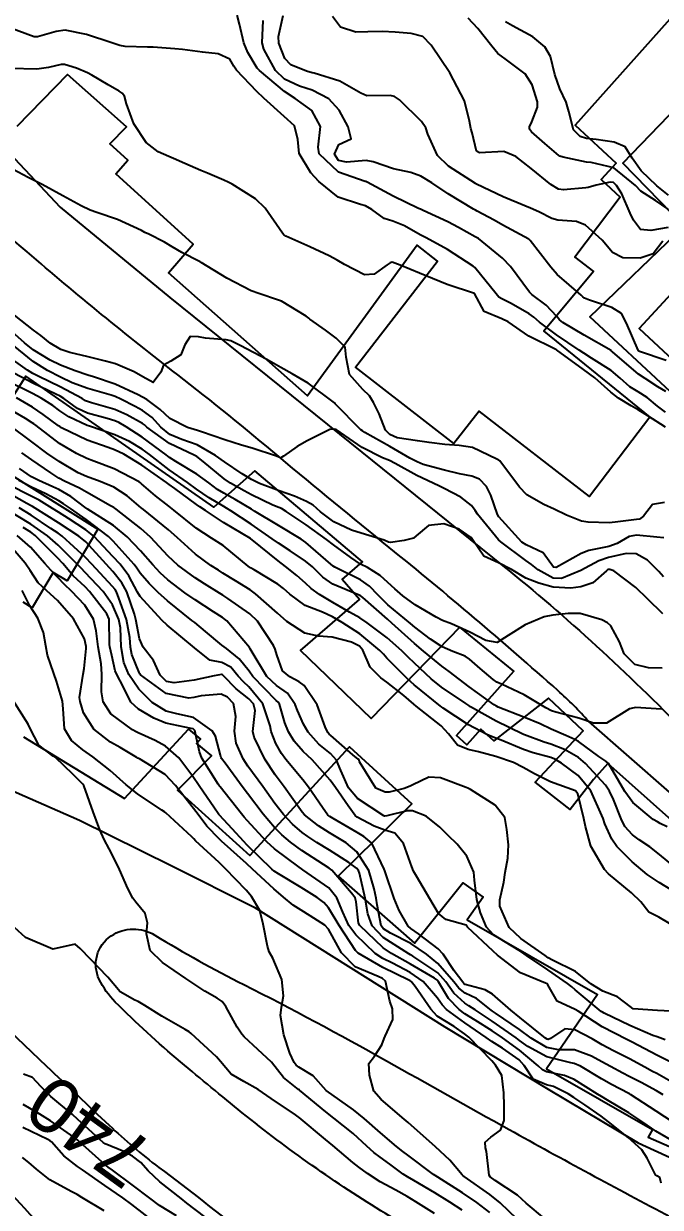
# Model space of a CAD drawing. Header units: metres. Extents: x 318500 to 325275, y 7408834 to 7428799.
# Drawn here: x 321173.1 to 321219.4, y 7409528.1 to 7409614.1 of the extents above; entities that cross this region are included whole.
import ezdxf
from ezdxf.enums import TextEntityAlignment as Align

# ---------------------------------------------------------------- set-up
doc = ezdxf.new("R2010")
doc.units = ezdxf.units.M
doc.header["$MEASUREMENT"] = 0
for name, color, linetype in [('Cotas', 45, 'Continuous'), ('Curvas de Nivel 1m', 11, 'Continuous'), ('Curvas de Nivel 5m', 15, 'Continuous'), ('Edificações', 30, 'Continuous'), ('Hidrografia', 140, 'Continuous'), ('Vias Primárias', 230, 'Continuous')]:
    doc.layers.add(name, color=color, linetype=linetype)
doc.styles.add('ARIAL', font='arial.ttf')

msp = doc.modelspace()

# ---------------------------------------------------------------- linework, layer by layer
at = {"layer": 'Curvas de Nivel 1m', "flags": 128}
for points, elevation in [([(321219.761, 7409587.373), (321219.182, 7409587.717), (321218.248, 7409588.313), (321217.775, 7409588.641), (321215.884, 7409590.264), (321215.8, 7409590.334), (321215.779, 7409590.35), (321213.816, 7409591.454), (321212.271, 7409592.393), (321212.022, 7409592.588), (321211.834, 7409592.813), (321211.07, 7409593.64), (321210.031, 7409594.427), (321209.852, 7409594.582), (321208.477, 7409596.444), (321207.889, 7409597.064), (321206.146, 7409598.476), (321205.999, 7409598.567), (321205.911, 7409598.617), (321204.704, 7409599.285), (321203.922, 7409599.697), (321202.137, 7409600.528), (321201.931, 7409600.616), (321201.79, 7409600.674), (321199.945, 7409601.56), (321198.047, 7409602.589), (321197.961, 7409602.629), (321197.913, 7409602.638), (321195.97, 7409603.3), (321194.567, 7409604.631), (321194.488, 7409605.125), (321194.675, 7409606.63), (321194.027, 7409607.779), (321192.818, 7409608.658), (321192.047, 7409609.162), (321190.229, 7409610.688), (321190.072, 7409610.866), (321189.383, 7409612.001), (321189.096, 7409612.705), (321188.769, 7409614.051), (321188.618, 7409614.713)], 766), ([(321219.544, 7409598.295), (321218.837, 7409597.364), (321217.891, 7409597.052), (321216.633, 7409597.081), (321215.897, 7409597.476), (321215.126, 7409598.358), (321213.921, 7409599.465), (321213.258, 7409599.715), (321211.924, 7409599.812), (321211.47, 7409599.951), (321210.524, 7409600.421), (321209.934, 7409600.695), (321209.511, 7409600.859), (321207.946, 7409601.519), (321205.998, 7409602.441), (321205.96, 7409602.462), (321205.927, 7409602.48), (321203.978, 7409603.732), (321203.164, 7409604.518), (321202.463, 7409606.067), (321202.311, 7409606.527), (321202.017, 7409606.986), (321200.412, 7409608.554), (321200.044, 7409608.808), (321199.735, 7409608.875), (321198.044, 7409608.839), (321197.59, 7409609.051), (321196.06, 7409609.918), (321194.217, 7409610.488), (321194.068, 7409610.526), (321193.654, 7409610.646), (321192.512, 7409611.101), (321192.079, 7409611.55), (321191.63, 7409612.675), (321191.608, 7409613.164), (321191.954, 7409614.672)], 768), ([(321219.92, 7409599.292), (321218.669, 7409599.061), (321217.918, 7409599.143), (321217.41, 7409599.813), (321217.175, 7409600.331), (321216.56, 7409601.732), (321216.181, 7409602.347), (321215.963, 7409602.546), (321215.726, 7409602.59), (321214.698, 7409602.363), (321214.128, 7409602.198), (321213.957, 7409602.172), (321212.327, 7409602.022), (321211.955, 7409602.077), (321211.41, 7409602.408), (321209.977, 7409603.574), (321208.865, 7409604.441), (321207.994, 7409604.808), (321206.219, 7409604.704), (321205.993, 7409604.828), (321205.68, 7409606.158), (321205.601, 7409606.486), (321205.496, 7409607.01), (321205.119, 7409608.494), (321204.07, 7409610.51), (321202.718, 7409612.524), (321202.099, 7409613.148), (321201.263, 7409613.383), (321200.104, 7409613.479), (321199.156, 7409613.523), (321198.104, 7409613.493), (321197.224, 7409613.478), (321196.108, 7409613.827), (321195.545, 7409614.619)], 769), ([(321219.79, 7409589.635), (321217.844, 7409590.275), (321217.8, 7409590.304), (321217.782, 7409590.32), (321217.742, 7409590.379), (321216.913, 7409592.334), (321216.532, 7409593.035), (321215.841, 7409593.485), (321214.21, 7409594.003), (321213.848, 7409594.164), (321213.738, 7409594.26), (321213.617, 7409594.374), (321211.872, 7409595.875), (321211.403, 7409596.407), (321209.909, 7409598.349), (321209.801, 7409598.431), (321207.92, 7409599.467), (321207.278, 7409599.814), (321206.043, 7409600.478), (321205.931, 7409600.541), (321205.795, 7409600.62), (321203.948, 7409601.738), (321202.765, 7409602.522), (321201.967, 7409603.009), (321201.238, 7409603.274), (321199.975, 7409603.538), (321198.498, 7409604.066), (321197.983, 7409604.154), (321196.565, 7409604.021), (321195.983, 7409604.161), (321195.693, 7409604.614), (321195.997, 7409605.302), (321196.888, 7409605.714), (321196.671, 7409606.603), (321196.028, 7409607.817), (321195.279, 7409608.621), (321194.049, 7409609.257), (321193.145, 7409609.562), (321192.061, 7409610.064), (321191.404, 7409610.677), (321190.545, 7409612.226), (321190.435, 7409612.687), (321190.491, 7409614.309)], 767), ([(321219.95, 7409601.639), (321219.113, 7409602.303), (321217.976, 7409603.403), (321217.326, 7409604.33), (321216.803, 7409605.143), (321216.001, 7409605.493), (321214.698, 7409605.669), (321214.004, 7409605.747), (321213.526, 7409605.898), (321213.05, 7409606.384), (321212.72, 7409607.699), (321212.518, 7409608.393), (321212.054, 7409609.352), (321211.684, 7409610.406), (321211.376, 7409611.703), (321210.976, 7409612.417), (321210.101, 7409613.132), (321208.614, 7409613.944), (321208.117, 7409614.225)], 771), ([(321219.727, 7409584.773), (321218.445, 7409585.603), (321217.746, 7409586.042), (321217.252, 7409586.327), (321216.31, 7409586.896), (321215.76, 7409587.331), (321214.605, 7409588.362), (321213.779, 7409588.978), (321211.815, 7409590.4), (321211.8, 7409590.411), (321211.776, 7409590.425), (321209.814, 7409591.382), (321208.295, 7409592.445), (321207.832, 7409592.647), (321206.556, 7409593.188), (321205.85, 7409594.48), (321203.86, 7409595.153), (321202.81, 7409595.576), (321201.872, 7409595.966), (321200.463, 7409596.551), (321199.883, 7409596.757), (321199.719, 7409596.726), (321199.513, 7409596.566), (321198.559, 7409595.89), (321197.869, 7409595.85), (321196.408, 7409596.605), (321195.885, 7409596.917), (321195.29, 7409597.218), (321193.899, 7409597.89), (321192.156, 7409598.666), (321192.002, 7409598.76), (321191.912, 7409598.87), (321190.638, 7409600.683), (321189.94, 7409601.363), (321188.247, 7409602.425), (321187.958, 7409602.573), (321187.638, 7409602.725), (321186.454, 7409603.232), (321185.967, 7409603.435), (321184.811, 7409603.922), (321183.975, 7409604.287), (321183.644, 7409604.442), (321182.874, 7409604.787), (321181.99, 7409605.454), (321181.101, 7409606.814), (321180.579, 7409608.275), (321180.422, 7409608.824), (321180.258, 7409609.043), (321180.044, 7409609.191), (321179.239, 7409609.648), (321178.055, 7409610.346), (321177.725, 7409610.523), (321176.939, 7409610.867), (321176.064, 7409611.128), (321175.827, 7409611.12), (321174.898, 7409610.897), (321174.059, 7409610.788), (321172.146, 7409610.843)], 764), ([(321219.655, 7409579.311), (321218.781, 7409579.175), (321218.13, 7409578.313), (321217.846, 7409578.108), (321217.636, 7409578.075), (321216.083, 7409577.894), (321215.632, 7409577.828), (321214.116, 7409577.881), (321213.634, 7409577.953), (321212.531, 7409578.387), (321211.646, 7409578.829), (321210.904, 7409579.159), (321209.662, 7409579.871), (321209.121, 7409580.435), (321207.689, 7409582.351), (321207.629, 7409582.391), (321207.485, 7409582.453), (321205.702, 7409583.301), (321204.738, 7409583.461), (321203.705, 7409583.534), (321202.563, 7409583.666), (321201.709, 7409583.781), (321200.244, 7409584.02), (321199.715, 7409584.241), (321199.378, 7409584.565), (321198.923, 7409585.758), (321198.527, 7409586.578), (321198.222, 7409587.057), (321197.754, 7409587.53), (321196.773, 7409588.6), (321196.525, 7409589.866), (321196.458, 7409590.603), (321195.81, 7409591.259), (321195.018, 7409591.822), (321193.897, 7409592.639), (321193.854, 7409592.673), (321193.821, 7409592.695), (321193.617, 7409592.849), (321191.839, 7409593.925), (321189.968, 7409594.569), (321189.849, 7409594.605), (321189.617, 7409594.693), (321187.863, 7409595.594), (321185.989, 7409596.748), (321185.925, 7409596.794), (321185.881, 7409596.815), (321184.593, 7409597.469), (321183.891, 7409597.883), (321183.329, 7409598.213), (321182.182, 7409598.796), (321181.902, 7409598.929), (321181.651, 7409599.056), (321179.916, 7409599.872), (321178.404, 7409600.364), (321177.925, 7409600.54), (321177.274, 7409600.86), (321175.941, 7409601.588), (321174.445, 7409602.41), (321173.956, 7409602.64), (321173.427, 7409602.915), (321171.968, 7409603.687)], 763), ([(321219.617, 7409576.748), (321219.113, 7409576.802), (321217.619, 7409576.929), (321217.091, 7409576.855), (321216.229, 7409576.341), (321215.608, 7409576.118), (321214.154, 7409575.815), (321213.602, 7409575.607), (321211.78, 7409574.586), (321211.592, 7409574.626), (321210.85, 7409575.659), (321209.608, 7409576.238), (321209.289, 7409576.433), (321207.637, 7409578.281), (321207.538, 7409578.452), (321207.041, 7409579.84), (321206.722, 7409580.464), (321206.212, 7409581.016), (321205.671, 7409581.226), (321204.777, 7409581.39), (321203.677, 7409581.652), (321202.138, 7409582.07), (321201.686, 7409582.257), (321201.17, 7409582.538), (321199.702, 7409583.379), (321197.899, 7409584.405), (321197.719, 7409584.508), (321197.608, 7409584.591), (321195.739, 7409586.489), (321195.676, 7409586.547), (321195.592, 7409586.612), (321193.76, 7409587.977), (321192.616, 7409588.657), (321191.777, 7409589.126), (321190.765, 7409589.701), (321189.793, 7409590.206), (321188.84, 7409590.704), (321188.145, 7409591.057), (321187.804, 7409591.134), (321186.316, 7409591.254), (321185.806, 7409591.355), (321185.196, 7409591.366), (321184.815, 7409590.76), (321184.514, 7409590.038), (321183.782, 7409589.579), (321183.258, 7409589.297), (321183.071, 7409588.78), (321182.519, 7409588.028), (321181.765, 7409588.435), (321181.133, 7409588.81), (321179.778, 7409589.394), (321179.04, 7409589.578), (321177.786, 7409589.884), (321176.45, 7409590.21), (321175.793, 7409590.434), (321175.011, 7409590.892), (321174.354, 7409591.45), (321173.809, 7409591.817), (321172.421, 7409592.924)], 762), ([(321219.585, 7409573.924), (321219.248, 7409574.295), (321218.42, 7409575.13), (321217.603, 7409575.574), (321216.876, 7409575.604), (321215.6, 7409575.31), (321214.888, 7409575.066), (321213.59, 7409574.37), (321212.182, 7409573.79), (321211.581, 7409573.826), (321210.472, 7409574.417), (321209.99, 7409574.82), (321209.597, 7409575.104), (321207.77, 7409576.448), (321207.612, 7409576.6), (321206.072, 7409578.474), (321205.9, 7409578.732), (321205.646, 7409579.084), (321204.862, 7409579.701), (321203.658, 7409580.34), (321203.277, 7409580.514), (321201.671, 7409581.282), (321200.096, 7409582.141), (321199.687, 7409582.359), (321199.176, 7409582.568), (321197.701, 7409583.308), (321195.801, 7409584.609), (321195.72, 7409584.648), (321195.335, 7409584.616), (321194.267, 7409584.076), (321193.707, 7409583.784), (321192.972, 7409583.38), (321191.981, 7409582.666), (321191.789, 7409582.568), (321191.689, 7409582.585), (321191.472, 7409582.672), (321189.698, 7409583.255), (321188.935, 7409583.468), (321187.707, 7409583.856), (321186.019, 7409584.442), (321185.717, 7409584.539), (321185.006, 7409584.757), (321183.726, 7409585.418), (321183.018, 7409586.065), (321182.044, 7409586.795), (321181.743, 7409586.968), (321181.406, 7409587.144), (321179.756, 7409587.908), (321178.178, 7409588.432), (321177.765, 7409588.55), (321176.845, 7409588.864), (321175.776, 7409589.281), (321175.019, 7409589.654), (321173.792, 7409590.409), (321173.156, 7409590.916), (321171.812, 7409592.122)], 761), ([(321219.495, 7409567.291), (321218.492, 7409567.308), (321217.498, 7409567.542), (321216.726, 7409568.332), (321216.387, 7409569.205), (321215.759, 7409570.347), (321215.533, 7409570.564), (321215.112, 7409570.779), (321213.543, 7409571.241), (321212.667, 7409571.259), (321211.541, 7409571.124), (321210.928, 7409571.02), (321209.53, 7409570.43), (321208.302, 7409569.659), (321207.51, 7409569.147), (321206.685, 7409569.29), (321205.521, 7409569.888), (321204.196, 7409570.5), (321203.534, 7409570.751), (321203.071, 7409570.98), (321201.55, 7409571.876), (321200.644, 7409572.544), (321200.066, 7409573.053), (321199.569, 7409573.507), (321199.006, 7409574.001), (321198.081, 7409574.582), (321197.584, 7409574.845), (321196.873, 7409575.315), (321195.604, 7409576.231), (321195.093, 7409576.618), (321193.626, 7409577.681), (321192.179, 7409578.662), (321191.844, 7409578.869), (321191.643, 7409578.95), (321191.198, 7409579.121), (321189.652, 7409579.859), (321189.109, 7409580.153), (321188.125, 7409580.713), (321187.665, 7409581.028), (321186.139, 7409582.288), (321185.688, 7409582.648), (321185.496, 7409582.752), (321183.702, 7409583.594), (321182.036, 7409584.795), (321181.87, 7409584.946), (321181.723, 7409585.06), (321180.601, 7409585.69), (321179.732, 7409586.07), (321178.024, 7409586.561), (321177.738, 7409586.641), (321177.594, 7409586.708), (321177.354, 7409586.856), (321175.752, 7409587.712), (321174.191, 7409588.476), (321173.767, 7409588.677), (321173.377, 7409588.914), (321171.787, 7409590.061)], 759), ([(321219.45, 7409564.31), (321217.546, 7409564.413), (321217.451, 7409564.407), (321217.132, 7409564.325), (321215.439, 7409563.298), (321214.512, 7409563.286), (321213.439, 7409563.641), (321211.764, 7409564.076), (321211.447, 7409564.184), (321211.036, 7409564.406), (321209.464, 7409565.337), (321207.813, 7409566.109), (321207.477, 7409566.27), (321207.213, 7409566.454), (321206.271, 7409567.252), (321205.495, 7409567.946), (321205.168, 7409568.156), (321204.29, 7409568.498), (321203.505, 7409568.826), (321202.653, 7409569.378), (321201.526, 7409570.266), (321201.197, 7409570.535), (321199.55, 7409571.87), (321198.851, 7409572.571), (321198.235, 7409573.248), (321197.571, 7409573.688), (321195.712, 7409574.609), (321195.581, 7409574.694), (321195.052, 7409575.154), (321193.606, 7409576.404), (321193.269, 7409576.645), (321191.625, 7409577.643), (321189.861, 7409578.688), (321189.641, 7409578.821), (321188.464, 7409579.523), (321187.653, 7409579.981), (321187.188, 7409580.26), (321186.544, 7409580.737), (321185.669, 7409581.38), (321184.146, 7409582.302), (321183.687, 7409582.593), (321183.448, 7409582.774), (321181.709, 7409584.066), (321180.537, 7409584.818), (321180.014, 7409585.116), (321179.724, 7409585.243), (321179.153, 7409585.409), (321177.73, 7409585.803), (321177.012, 7409586.14), (321176.009, 7409586.876), (321175.742, 7409587.042), (321175.443, 7409587.186), (321173.756, 7409587.983), (321171.97, 7409588.928)], 758), ([(321219.855, 7409555.765), (321219.337, 7409556.005), (321219.161, 7409556.115), (321218.843, 7409556.297), (321217.358, 7409557.514), (321216.783, 7409558.329), (321215.911, 7409559.824), (321215.592, 7409560.347), (321215.403, 7409560.523), (321214.886, 7409560.875), (321213.416, 7409561.961), (321213.151, 7409562.108), (321212.501, 7409562.384), (321211.427, 7409562.857), (321210.617, 7409563.227), (321209.44, 7409563.732), (321207.575, 7409564.449), (321207.451, 7409564.509), (321207.294, 7409564.611), (321205.472, 7409565.929), (321204.741, 7409566.491), (321204.021, 7409567.038), (321203.489, 7409567.417), (321202.142, 7409568.524), (321201.508, 7409569.083), (321199.848, 7409570.555), (321199.534, 7409570.83), (321197.735, 7409572.41), (321197.559, 7409572.548), (321197.48, 7409572.591), (321195.568, 7409573.389), (321194.838, 7409573.887), (321194.08, 7409574.633), (321193.586, 7409575.056), (321192.46, 7409575.794), (321191.605, 7409576.349), (321191.144, 7409576.675), (321189.626, 7409577.732), (321188.149, 7409578.712), (321187.835, 7409578.91), (321187.643, 7409579.017), (321186.565, 7409579.652), (321185.655, 7409580.292), (321185.003, 7409580.757), (321183.674, 7409581.695), (321182.251, 7409582.792), (321181.696, 7409583.197), (321180.779, 7409583.739), (321179.711, 7409584.223), (321177.877, 7409584.848), (321177.721, 7409584.906), (321176.385, 7409585.528), (321175.731, 7409585.969), (321175.212, 7409586.365), (321174.362, 7409586.901), (321173.745, 7409587.224), (321173.147, 7409587.518), (321171.759, 7409588.207)], 757), ([(321221.081, 7409552.272), (321219.312, 7409553.745), (321218.599, 7409554.301), (321217.834, 7409554.821), (321217.329, 7409555.179), (321216.785, 7409555.779), (321216.503, 7409556.333), (321215.96, 7409557.742), (321215.673, 7409558.345), (321215.376, 7409558.783), (321213.917, 7409560.365), (321213.404, 7409560.784), (321212.389, 7409561.365), (321211.413, 7409561.749), (321210.918, 7409561.91), (321209.49, 7409562.429), (321209.42, 7409562.455), (321209.374, 7409562.477), (321207.435, 7409563.428), (321205.576, 7409564.478), (321205.451, 7409564.561), (321205.228, 7409564.709), (321203.471, 7409565.909), (321202.702, 7409566.518), (321201.491, 7409567.634), (321201.043, 7409568.084), (321200.584, 7409568.544), (321199.514, 7409569.472), (321198.056, 7409570.582), (321197.535, 7409570.927), (321196.783, 7409571.356), (321195.552, 7409572.061), (321194.603, 7409572.624), (321193.996, 7409573.065), (321193.568, 7409573.463), (321192.946, 7409574.022), (321192.122, 7409574.662), (321191.586, 7409575.07), (321189.697, 7409576.601), (321189.61, 7409576.672), (321189.58, 7409576.69), (321187.627, 7409577.871), (321186.31, 7409578.74), (321185.9, 7409579.004), (321185.644, 7409579.179), (321184.089, 7409580.333), (321183.659, 7409580.632), (321183.578, 7409580.69), (321183.475, 7409580.773), (321181.678, 7409582.03), (321180.372, 7409582.82), (321179.695, 7409583.14), (321179.232, 7409583.3), (321177.705, 7409583.834), (321175.858, 7409584.738), (321175.719, 7409584.822), (321175.632, 7409584.881), (321174.522, 7409585.692), (321173.733, 7409586.229), (321172.569, 7409586.922)], 756), ([(321220.81, 7409548.274), (321219.249, 7409549.192), (321218.522, 7409549.57), (321217.942, 7409550.31), (321217.27, 7409550.958), (321215.585, 7409552.346), (321215.295, 7409552.663), (321214.304, 7409554.36), (321213.925, 7409555.773), (321213.801, 7409556.365), (321213.367, 7409558.152), (321213.208, 7409558.372), (321211.379, 7409559.032), (321210.206, 7409559.599), (321209.395, 7409560.078), (321208.686, 7409560.437), (321207.404, 7409560.87), (321206.139, 7409561.201), (321205.409, 7409561.369), (321204.612, 7409561.692), (321203.978, 7409562.502), (321203.429, 7409563.085), (321201.612, 7409564.528), (321201.452, 7409564.662), (321200.716, 7409565.287), (321199.476, 7409566.268), (321199.043, 7409566.567), (321198.273, 7409567.364), (321197.747, 7409568.586), (321197.504, 7409568.869), (321196.931, 7409569.174), (321195.514, 7409569.533), (321194.532, 7409569.607), (321193.518, 7409569.823), (321192.219, 7409570.66), (321191.539, 7409571.273), (321189.953, 7409572.686), (321189.563, 7409572.968), (321188.487, 7409573.624), (321187.575, 7409574.189), (321187.245, 7409574.394), (321186.709, 7409574.733), (321185.592, 7409575.551), (321184.25, 7409576.764), (321183.618, 7409577.331), (321181.793, 7409578.798), (321181.708, 7409578.866), (321181.641, 7409578.923), (321180.627, 7409579.792), (321179.656, 7409580.426), (321178.667, 7409580.84), (321177.665, 7409581.195), (321177.05, 7409581.479), (321175.681, 7409582.28), (321174.79, 7409582.894), (321173.702, 7409583.724), (321172.067, 7409584.927)], 754), ([(321221.114, 7409542.317), (321219.161, 7409542.42), (321217.389, 7409542.543), (321217.164, 7409542.702), (321216.259, 7409543.422), (321215.175, 7409543.825), (321214.312, 7409544.359), (321213.193, 7409545.244), (321211.515, 7409546.085), (321211.208, 7409546.25), (321210.985, 7409546.403), (321209.228, 7409547.658), (321208.373, 7409548.439), (321207.7, 7409550.001), (321207.707, 7409550.446), (321207.982, 7409551.741), (321208.094, 7409552.442), (321208.274, 7409553.472), (321208.324, 7409554.44), (321208.218, 7409555.554), (321208.068, 7409556.443), (321207.353, 7409557.342), (321205.556, 7409558.477), (321205.371, 7409558.555), (321205.245, 7409558.609), (321203.382, 7409559.322), (321202.542, 7409559.359), (321201.374, 7409558.816), (321201.194, 7409558.711), (321200.739, 7409558.539), (321199.653, 7409558.268), (321199.366, 7409558.272), (321198.678, 7409558.57), (321197.505, 7409560.482), (321197.466, 7409560.589), (321197.447, 7409560.636), (321197.401, 7409560.673), (321197.022, 7409560.975), (321195.418, 7409562.386), (321195.299, 7409562.492), (321195.2, 7409562.613), (321195.015, 7409563.028), (321194.417, 7409564.625), (321193.471, 7409566.023), (321193.123, 7409566.293), (321192.446, 7409566.656), (321191.909, 7409567.089), (321191.496, 7409568.251), (321191.369, 7409568.671), (321191.259, 7409568.917), (321190.084, 7409570.684), (321189.538, 7409571.223), (321187.939, 7409572.329), (321187.558, 7409572.571), (321187.328, 7409572.723), (321186.234, 7409573.407), (321185.571, 7409573.841), (321184.303, 7409574.763), (321183.59, 7409575.426), (321182.324, 7409576.789), (321181.619, 7409577.423), (321179.821, 7409578.827), (321179.722, 7409578.91), (321179.641, 7409578.957), (321179.397, 7409579.078), (321177.652, 7409580.062), (321177.148, 7409580.351), (321176.075, 7409580.874), (321175.663, 7409581.091), (321175.083, 7409581.474), (321173.683, 7409582.421), (321172.968, 7409582.917)], 753), ([(321219.703, 7409540.284), (321219.133, 7409540.493), (321218.822, 7409540.607), (321217.145, 7409541.336), (321215.284, 7409542.222), (321215.159, 7409542.288), (321215.069, 7409542.351), (321213.175, 7409543.916), (321212.929, 7409544.126), (321212.612, 7409544.379), (321211.194, 7409545.362), (321209.629, 7409546.424), (321209.214, 7409546.705), (321208.554, 7409547.103), (321207.232, 7409547.903), (321206.735, 7409548.458), (321206.303, 7409549.517), (321206.028, 7409550.468), (321205.861, 7409551.892), (321205.803, 7409552.472), (321205.307, 7409553.625), (321204.6, 7409554.491), (321203.943, 7409555.117), (321203.332, 7409555.732), (321202.352, 7409556.52), (321201.346, 7409556.92), (321200.957, 7409556.924), (321199.488, 7409556.558), (321199.34, 7409556.534), (321199.318, 7409556.539), (321199.279, 7409556.561), (321197.359, 7409557.825), (321196.709, 7409558.597), (321196.146, 7409559.845), (321195.833, 7409560.606), (321195.405, 7409561.074), (321194.554, 7409561.766), (321193.772, 7409562.635), (321193.429, 7409563.209), (321192.995, 7409564.199), (321192.824, 7409564.649), (321192.269, 7409565.465), (321191.47, 7409566.017), (321190.774, 7409566.677), (321189.621, 7409568.567), (321189.563, 7409568.689), (321189.502, 7409568.791), (321187.85, 7409570.715), (321187.534, 7409570.971), (321186.887, 7409571.383), (321185.552, 7409572.245), (321184.812, 7409572.757), (321183.569, 7409573.703), (321183.01, 7409574.214), (321182.474, 7409574.787), (321181.595, 7409575.793), (321180.628, 7409576.815), (321179.622, 7409577.632), (321177.716, 7409578.849), (321177.641, 7409578.907), (321176.532, 7409579.75), (321175.654, 7409580.245), (321175.215, 7409580.446), (321174.187, 7409580.902), (321173.664, 7409581.182), (321172.8, 7409581.792)], 752), ([(321220.897, 7409538.272), (321219.113, 7409539.165), (321217.321, 7409540.123), (321217.129, 7409540.224), (321216.93, 7409540.323), (321215.143, 7409541.233), (321213.388, 7409542.368), (321213.161, 7409542.48), (321211.871, 7409543.094), (321211.179, 7409544.271), (321211.136, 7409544.357), (321211.005, 7409544.403), (321209.191, 7409545.156), (321207.528, 7409546.447), (321207.214, 7409546.731), (321205.338, 7409548.479), (321205.298, 7409548.536), (321205.241, 7409548.605), (321203.771, 7409549.028), (321203.25, 7409549.467), (321202.618, 7409550.516), (321201.632, 7409552.179), (321201.43, 7409552.529), (321201.295, 7409552.855), (321200.703, 7409554.539), (321200.08, 7409555.301), (321199.33, 7409555.524), (321198.559, 7409555.798), (321197.339, 7409556.467), (321197.185, 7409556.592), (321196.671, 7409557.276), (321195.758, 7409558.606), (321195.378, 7409559.153), (321194.072, 7409560.63), (321193.716, 7409560.949), (321193.406, 7409561.235), (321192.753, 7409561.989), (321192.345, 7409562.656), (321192.084, 7409563.314), (321191.69, 7409564.666), (321191.597, 7409564.813), (321191.454, 7409564.944), (321189.754, 7409566.687), (321189.484, 7409567.051), (321188.759, 7409567.967), (321187.827, 7409568.715), (321187.504, 7409568.956), (321186.314, 7409569.943), (321185.528, 7409570.593), (321185.327, 7409570.752), (321183.551, 7409572.162), (321182.863, 7409572.78), (321182.211, 7409573.435), (321181.574, 7409574.184), (321181.325, 7409574.551), (321181.133, 7409574.807), (321179.605, 7409576.505), (321179.262, 7409576.833), (321177.628, 7409578.069), (321176.496, 7409578.867), (321175.984, 7409579.216), (321175.645, 7409579.428), (321174.698, 7409579.942), (321173.655, 7409580.433), (321172.743, 7409580.919)], 751), ([(321219.566, 7409536.285), (321219.083, 7409536.577), (321217.959, 7409537.177), (321217.093, 7409537.633), (321216.638, 7409537.869), (321215.744, 7409538.34), (321215.105, 7409538.684), (321214.359, 7409539.11), (321213.118, 7409539.564), (321211.953, 7409539.552), (321211.12, 7409539.72), (321209.97, 7409540.417), (321209.139, 7409541.029), (321207.372, 7409542.232), (321207.159, 7409542.374), (321207.063, 7409542.451), (321205.992, 7409543.291), (321205.172, 7409543.681), (321204.718, 7409544.029), (321204.366, 7409544.492), (321203.2, 7409545.826), (321202.379, 7409546.518), (321201.221, 7409547.283), (321199.746, 7409548.039), (321199.237, 7409548.34), (321199.07, 7409548.563), (321198.79, 7409550.102), (321198.715, 7409550.568), (321198.576, 7409551.264), (321198.18, 7409552.577), (321197.31, 7409553.951), (321196.543, 7409554.598), (321195.327, 7409555.31), (321194.531, 7409555.821), (321193.511, 7409556.637), (321193.343, 7409556.829), (321192.026, 7409558.66), (321191.383, 7409559.524), (321190.622, 7409560.678), (321189.836, 7409562.266), (321189.759, 7409562.687), (321189.916, 7409564.213), (321189.793, 7409564.687), (321189.456, 7409565.059), (321188.532, 7409565.77), (321187.621, 7409566.718), (321187.557, 7409566.795), (321187.481, 7409566.821), (321186.928, 7409566.728), (321185.475, 7409566.418), (321184.028, 7409566.208), (321183.473, 7409566.315), (321183.021, 7409566.777), (321182.532, 7409567.826), (321181.775, 7409568.796), (321181.509, 7409569.423), (321181.247, 7409570.804), (321181.15, 7409571.191), (321180.584, 7409572.815), (321180.233, 7409573.486), (321179.575, 7409574.302), (321179.081, 7409574.835), (321177.604, 7409576.445), (321177.112, 7409576.857), (321175.624, 7409577.841), (321173.929, 7409578.906), (321173.747, 7409579.015), (321173.642, 7409579.069), (321173.322, 7409579.235), (321171.653, 7409580.192)], 749), ([(321220.526, 7409532.776), (321219.041, 7409533.665), (321218.086, 7409534.304), (321217.06, 7409534.98), (321215.515, 7409535.901), (321215.077, 7409536.165), (321214.787, 7409536.353), (321213.09, 7409537.411), (321212.408, 7409537.696), (321211.096, 7409537.973), (321210.8, 7409538.107), (321210.484, 7409538.409), (321209.117, 7409539.537), (321207.881, 7409540.442), (321207.137, 7409540.949), (321205.907, 7409541.71), (321205.155, 7409542.179), (321204.739, 7409542.486), (321203.966, 7409543.296), (321203.248, 7409544.509), (321203.181, 7409544.595), (321202.941, 7409544.756), (321201.199, 7409545.793), (321199.822, 7409546.551), (321199.216, 7409546.97), (321197.513, 7409548.586), (321197.42, 7409548.766), (321197.257, 7409550.319), (321197.174, 7409550.591), (321196.927, 7409550.931), (321195.488, 7409552.608), (321195.292, 7409552.767), (321194.895, 7409553.017), (321193.311, 7409554.047), (321192.48, 7409554.653), (321191.848, 7409555.185), (321191.33, 7409555.701), (321190.491, 7409556.678), (321189.362, 7409558.179), (321188.982, 7409558.696), (321187.737, 7409560.373), (321187.481, 7409560.719), (321187.457, 7409560.776), (321187.402, 7409560.954), (321187.03, 7409562.339), (321186.788, 7409562.729), (321185.434, 7409563.707), (321184.229, 7409563.972), (321183.441, 7409564.159), (321182.428, 7409564.785), (321181.464, 7409565.749), (321180.748, 7409566.811), (321180.374, 7409567.702), (321180.179, 7409568.82), (321180.129, 7409570.212), (321180.02, 7409570.823), (321179.546, 7409571.886), (321178.873, 7409572.837), (321177.574, 7409574.237), (321177.271, 7409574.549), (321176.97, 7409574.859), (321175.6, 7409576.214), (321174.83, 7409576.892), (321173.623, 7409577.75), (321171.654, 7409578.93)], 747), ([(321220.313, 7409534.277), (321219.062, 7409535.113), (321217.195, 7409536.318), (321217.121, 7409536.36), (321217.081, 7409536.382), (321215.801, 7409537.054), (321215.091, 7409537.447), (321213.569, 7409538.365), (321213.103, 7409538.579), (321212.855, 7409538.622), (321211.11, 7409539.042), (321209.734, 7409539.807), (321209.127, 7409540.244), (321208.875, 7409540.433), (321207.148, 7409541.632), (321205.909, 7409542.469), (321205.45, 7409542.763), (321205.165, 7409542.941), (321204.351, 7409543.672), (321203.769, 7409544.501), (321203.19, 7409545.148), (321201.376, 7409546.36), (321201.209, 7409546.455), (321201.078, 7409546.532), (321199.227, 7409547.72), (321198.417, 7409548.572), (321198.106, 7409549.435), (321197.923, 7409550.58), (321197.491, 7409552.383), (321197.418, 7409552.588), (321197.293, 7409552.765), (321196.727, 7409553.167), (321195.312, 7409554.063), (321194.406, 7409554.624), (321193.742, 7409555.051), (321193.327, 7409555.357), (321192.639, 7409555.956), (321191.967, 7409556.661), (321191.352, 7409557.461), (321190.477, 7409558.679), (321189.392, 7409560.152), (321189.042, 7409560.695), (321188.55, 7409561.842), (321188.417, 7409562.705), (321188.513, 7409563.781), (321188.354, 7409564.706), (321187.914, 7409565.17), (321187.46, 7409565.387), (321185.988, 7409565.272), (321185.456, 7409565.156), (321185.102, 7409565.107), (321183.46, 7409565.44), (321181.589, 7409566.798), (321181.539, 7409566.858), (321181.482, 7409566.972), (321180.967, 7409568.28), (321180.863, 7409568.81), (321180.816, 7409569.504), (321180.574, 7409570.814), (321180.014, 7409572.362), (321179.831, 7409572.826), (321179.738, 7409573.004), (321179.564, 7409573.22), (321178.058, 7409574.845), (321177.587, 7409575.328), (321175.89, 7409576.876), (321175.613, 7409577.079), (321175.075, 7409577.432), (321173.632, 7409578.392), (321172.77, 7409578.919)], 748), ([(321208.952, 7409527.26), (321207.717, 7409528.443), (321206.979, 7409529.046), (321205.114, 7409530.363), (321204.999, 7409530.442), (321204.954, 7409530.481), (321204.056, 7409531.54), (321203.02, 7409532.51), (321201.046, 7409534.275), (321200.748, 7409534.535), (321199.071, 7409535.942), (321198.554, 7409536.568), (321198.231, 7409537.712), (321198.182, 7409538.574), (321198.587, 7409539.089), (321199.12, 7409539.917), (321199.298, 7409540.387), (321199.372, 7409540.556), (321199.923, 7409541.774), (321199.903, 7409542.549), (321199.706, 7409543.092), (321199.392, 7409544.557), (321199.183, 7409544.745), (321198.859, 7409544.891), (321197.195, 7409545.597), (321196.201, 7409546.6), (321195.236, 7409548.335), (321194.992, 7409548.614), (321193.905, 7409549.288), (321193.251, 7409549.699), (321192.684, 7409550.078), (321191.978, 7409550.659), (321191.269, 7409551.264), (321189.735, 7409552.686), (321189.296, 7409553.103), (321187.461, 7409554.718), (321187.389, 7409554.787), (321187.321, 7409554.857), (321186.409, 7409555.812), (321185.694, 7409556.745), (321185.347, 7409557.205), (321184.122, 7409558.762), (321183.382, 7409559.548), (321181.506, 7409560.691), (321181.399, 7409560.753), (321181.319, 7409560.801), (321180.102, 7409561.514), (321179.411, 7409561.916), (321178.207, 7409562.842), (321177.438, 7409564.036), (321177.192, 7409564.854), (321177.159, 7409565.149), (321177.417, 7409566.851), (321177.484, 7409567.252), (321177.645, 7409568.702), (321177.635, 7409568.849), (321177.508, 7409569.417), (321176.729, 7409570.862), (321175.55, 7409572.186), (321174.772, 7409572.892), (321174.151, 7409573.487), (321173.575, 7409574.369), (321173.218, 7409574.914), (321171.608, 7409576.769)], 744), ([(321219.411, 7409529.867), (321219.327, 7409530.287), (321219.111, 7409530.398), (321219.002, 7409530.479), (321218.408, 7409531.693), (321218.01, 7409532.305), (321217.033, 7409533.191), (321215.606, 7409534.342), (321215.056, 7409534.754), (321213.873, 7409535.556), (321213.076, 7409536.092), (321212.655, 7409536.376), (321211.596, 7409536.903), (321211.086, 7409537.03), (321210.117, 7409537.442), (321209.474, 7409538.424), (321209.106, 7409538.826), (321207.886, 7409539.675), (321207.126, 7409540.17), (321206.704, 7409540.456), (321205.145, 7409541.51), (321203.815, 7409542.5), (321203.5, 7409542.841), (321203.168, 7409543.321), (321202.127, 7409544.521), (321201.19, 7409545.174), (321199.899, 7409545.85), (321199.205, 7409546.202), (321198.643, 7409546.568), (321197.23, 7409547.909), (321196.736, 7409548.595), (321196.297, 7409549.552), (321195.864, 7409550.604), (321195.271, 7409551.319), (321193.374, 7409552.639), (321193.291, 7409552.699), (321193.109, 7409552.826), (321191.312, 7409554.167), (321190.757, 7409554.676), (321189.335, 7409556.224), (321189.114, 7409556.47), (321188.921, 7409556.696), (321187.369, 7409558.664), (321187.327, 7409558.721), (321187.235, 7409558.859), (321186.05, 7409560.74), (321185.871, 7409561.21), (321185.533, 7409562.748), (321185.422, 7409562.87), (321185.269, 7409562.905), (321183.428, 7409563.284), (321182.56, 7409563.656), (321181.443, 7409564.307), (321180.886, 7409564.808), (321180.339, 7409565.945), (321179.861, 7409566.824), (321179.751, 7409567.094), (321179.494, 7409568.2), (321179.353, 7409568.831), (321179.337, 7409568.997), (321179.316, 7409570.832), (321179.145, 7409571.224), (321177.884, 7409572.847), (321177.563, 7409573.18), (321176.697, 7409573.989), (321175.945, 7409574.875), (321175.586, 7409575.276), (321173.941, 7409576.905), (321173.614, 7409577.157), (321173.049, 7409577.486)], 746), ([(321206.96, 7409527.758), (321206.036, 7409528.464), (321204.98, 7409529.164), (321203.184, 7409530.32), (321202.999, 7409530.432), (321202.886, 7409530.511), (321201.014, 7409531.9), (321200.653, 7409532.172), (321200.191, 7409532.542), (321199.034, 7409533.525), (321197.835, 7409534.578), (321197.059, 7409535.206), (321195.08, 7409536.61), (321194.135, 7409537.669), (321193.097, 7409538.307), (321192.9, 7409538.445), (321192.749, 7409538.645), (321192.442, 7409539.318), (321192.008, 7409540.657), (321191.765, 7409542.046), (321191.823, 7409542.66), (321191.987, 7409543.477), (321191.864, 7409544.66), (321191.203, 7409546.22), (321190.942, 7409546.673), (321190.804, 7409547.086), (321190.504, 7409548.677), (321190.258, 7409549.672), (321189.663, 7409550.686), (321189.267, 7409551.161), (321187.762, 7409552.713), (321187.297, 7409553.157), (321185.583, 7409554.746), (321185.455, 7409554.882), (321185.323, 7409555.024), (321183.428, 7409556.769), (321183.341, 7409556.843), (321183.142, 7409556.974), (321181.36, 7409558.16), (321180.554, 7409558.812), (321179.385, 7409559.844), (321178.119, 7409560.843), (321177.405, 7409561.342), (321176.574, 7409562.025), (321176.076, 7409562.87), (321175.977, 7409564.337), (321175.91, 7409564.873), (321175.472, 7409566.346), (321175.277, 7409566.883), (321174.832, 7409568.228), (321174.715, 7409568.892), (321174.542, 7409569.867), (321174.121, 7409570.901), (321173.543, 7409571.802), (321172.992, 7409572.916)], 743), ([(321204.962, 7409527.92), (321204.065, 7409528.494), (321202.98, 7409529.168), (321201.445, 7409530.074), (321200.997, 7409530.331), (321200.685, 7409530.535), (321199.714, 7409531.256), (321199.012, 7409531.761), (321198.551, 7409532.102), (321198.028, 7409532.575), (321197.033, 7409533.475), (321195.628, 7409534.604), (321195.057, 7409535.052), (321193.142, 7409536.639), (321193.111, 7409536.67), (321193.08, 7409536.688), (321191.985, 7409537.553), (321191.1, 7409538.67), (321189.127, 7409540.498), (321188.959, 7409540.693), (321188.623, 7409541.212), (321187.785, 7409542.711), (321187.52, 7409543.071), (321187.166, 7409543.312), (321186.252, 7409543.815), (321185.178, 7409544.541), (321184.888, 7409544.753), (321183.197, 7409545.906), (321182.285, 7409546.784), (321182.025, 7409547.991), (321182.094, 7409548.787), (321181.93, 7409549.473), (321181.255, 7409550.289), (321181.034, 7409550.579), (321180.909, 7409550.805), (321180.573, 7409551.508), (321179.98, 7409552.82), (321179.31, 7409554.171), (321178.954, 7409554.834), (321178.636, 7409555.527), (321178.141, 7409556.842), (321177.464, 7409558.754), (321177.4, 7409558.85), (321177.37, 7409558.878), (321176.666, 7409559.575), (321175.399, 7409560.796), (321175.245, 7409560.882), (321174.194, 7409561.685), (321173.567, 7409562.908), (321173.425, 7409563.211), (321172.339, 7409564.921)], 742), ([(321202.957, 7409527.673), (321201.599, 7409528.524), (321200.976, 7409528.916), (321200.145, 7409529.38), (321198.991, 7409529.979), (321198.075, 7409530.574), (321197.449, 7409531.028), (321197.008, 7409531.383), (321195.565, 7409532.605), (321195.026, 7409533.04), (321193.125, 7409534.639), (321193.051, 7409534.7), (321192.853, 7409534.843), (321191.07, 7409536.036), (321190.144, 7409536.679), (321189.086, 7409537.262), (321188.175, 7409537.788), (321187.394, 7409538.716), (321187.105, 7409539.057), (321185.268, 7409540.748), (321185.132, 7409540.86), (321184.838, 7409541.049), (321183.148, 7409541.997), (321181.897, 7409542.789), (321181.426, 7409543.06), (321181.164, 7409543.169), (321180.121, 7409543.767), (321179.213, 7409544.83), (321179.181, 7409544.87), (321177.283, 7409546.849), (321177.211, 7409546.924), (321176.835, 7409547.237), (321175.21, 7409546.88), (321173.222, 7409547.708), (321171.907, 7409548.923)], 741), ([(321184.198, 7409527.511), (321182.962, 7409528.267), (321182.261, 7409528.781), (321180.985, 7409529.767), (321179.549, 7409530.822), (321179.226, 7409531.051), (321179.004, 7409531.23), (321177.185, 7409532.848), (321177.022, 7409532.992), (321176.493, 7409533.393), (321175.043, 7409534.406), (321174.266, 7409534.892), (321173.06, 7409535.6)], 739), ([(321182.886, 7409526.826), (321180.963, 7409528.335), (321180.311, 7409528.81), (321178.983, 7409529.716), (321177.363, 7409530.846), (321177.002, 7409531.095), (321176.011, 7409531.866), (321175.116, 7409532.879), (321175.021, 7409532.962), (321174.86, 7409533.045), (321173.035, 7409533.914)], 738), ([(321178.956, 7409527.875), (321177.318, 7409528.847), (321176.973, 7409529.056), (321176.556, 7409529.277), (321174.989, 7409530.131), (321174.031, 7409530.895), (321173.472, 7409531.37), (321173.008, 7409531.73)], 737)]:
    msp.add_lwpolyline(points, dxfattribs=dict(at, elevation=elevation))
at = {"layer": 'Curvas de Nivel 5m', "flags": 128}
for points, elevation in [([(321219.744, 7409585.869), (321219.161, 7409586.299), (321218.395, 7409586.949), (321217.76, 7409587.339), (321217.146, 7409587.711), (321216.437, 7409588.34), (321215.778, 7409588.893), (321214.357, 7409589.799), (321213.797, 7409590.151), (321213.467, 7409590.375), (321211.816, 7409591.487), (321210.575, 7409592.419), (321210.179, 7409592.77), (321209.836, 7409593.021), (321208.515, 7409593.772), (321207.847, 7409594.101), (321207.627, 7409594.232), (321207.423, 7409594.456), (321205.878, 7409596.373), (321205.763, 7409596.482), (321203.898, 7409597.688), (321202.354, 7409598.526), (321201.912, 7409598.76), (321200.778, 7409599.406), (321199.922, 7409599.739), (321199.291, 7409599.937), (321198.398, 7409600.583), (321197.934, 7409600.856), (321197.581, 7409600.948), (321195.943, 7409601.488), (321194.546, 7409602.631), (321193.969, 7409603.247), (321193.122, 7409604.653), (321193.024, 7409605.679), (321192.769, 7409606.659), (321192.02, 7409607.343), (321190.549, 7409608.685), (321190.047, 7409609.171), (321188.557, 7409610.713), (321188.368, 7409611.01), (321188.078, 7409611.516), (321187.241, 7409611.892), (321186.083, 7409612.027), (321184.63, 7409612.219), (321184.082, 7409612.267), (321182.506, 7409612.372), (321182.084, 7409612.389), (321180.479, 7409612.429), (321180.085, 7409612.51), (321179.068, 7409612.84), (321178.095, 7409613.159), (321177.658, 7409613.296), (321176.101, 7409613.62), (321175.464, 7409613.525), (321174.094, 7409613.145), (321173.867, 7409613.139), (321172.103, 7409613.788)], 765), ([(321219.935, 7409600.623), (321218.999, 7409601.249), (321217.954, 7409601.936), (321217.555, 7409602.326), (321215.979, 7409603.627), (321214.336, 7409604.015), (321213.985, 7409604.036), (321212.296, 7409604.395), (321212.057, 7409604.465), (321211.991, 7409604.507), (321210.975, 7409605.391), (321210.008, 7409606.242), (321209.856, 7409606.432), (321209.842, 7409606.602), (321210.018, 7409606.962), (321210.437, 7409608.021), (321210.433, 7409608.424), (321210.058, 7409609.638), (321209.529, 7409610.435), (321208.081, 7409611.526), (321207.547, 7409611.921), (321207.12, 7409612.465), (321206.109, 7409613.728), (321205.404, 7409614.491)], 770), ([(321219.544, 7409571.223), (321218.422, 7409572.307), (321217.572, 7409573.134), (321215.98, 7409574.344), (321215.691, 7409574.449), (321215.591, 7409574.436), (321215.527, 7409574.415), (321215.439, 7409574.352), (321214.46, 7409573.478), (321213.572, 7409573.195), (321212.867, 7409573.084), (321211.571, 7409573.159), (321210.534, 7409573.457), (321209.581, 7409573.818), (321208.555, 7409574.44), (321207.595, 7409574.933), (321206.538, 7409575.41), (321205.809, 7409576.477), (321205.614, 7409576.759), (321204.752, 7409577.364), (321203.629, 7409577.764), (321202.504, 7409577.644), (321201.615, 7409576.884), (321201.425, 7409576.72), (321200.758, 7409576.543), (321199.753, 7409576.412), (321199.608, 7409576.443), (321199.286, 7409576.565), (321197.618, 7409577.093), (321196.909, 7409577.309), (321195.629, 7409577.903), (321194.657, 7409578.625), (321194.123, 7409579.111), (321193.647, 7409579.38), (321192.771, 7409579.773), (321191.655, 7409580.156), (321190.231, 7409580.684), (321189.664, 7409580.981), (321188.985, 7409581.385), (321187.683, 7409582.264), (321187.033, 7409582.73), (321185.701, 7409583.501), (321184.58, 7409583.888), (321183.712, 7409584.254), (321183.067, 7409584.78), (321182.426, 7409585.488), (321181.732, 7409585.999), (321181.206, 7409586.28), (321180.148, 7409586.824), (321179.743, 7409587.015), (321179.466, 7409587.11), (321177.751, 7409587.596), (321176.616, 7409588.008), (321175.763, 7409588.41), (321174.831, 7409588.894), (321173.78, 7409589.565), (321172.08, 7409590.927)], 760), ([(321220.699, 7409550.852), (321219.281, 7409551.714), (321218.394, 7409552.303), (321217.303, 7409553.207), (321216.211, 7409554.337), (321215.848, 7409554.865), (321215.336, 7409555.965), (321215.196, 7409556.351), (321215.122, 7409556.574), (321214.317, 7409558.361), (321213.387, 7409559.479), (321212.182, 7409560.388), (321211.685, 7409560.678), (321211.404, 7409560.782), (321210.117, 7409561.129), (321209.409, 7409561.377), (321207.801, 7409562.061), (321207.417, 7409562.195), (321207.225, 7409562.26), (321206.76, 7409562.46), (321205.43, 7409563.172), (321203.58, 7409564.376), (321203.449, 7409564.471), (321203.398, 7409564.511), (321201.473, 7409566.082), (321200.961, 7409566.538), (321200.223, 7409567.284), (321199.494, 7409568.005), (321199.233, 7409568.299), (321198.988, 7409568.568), (321197.518, 7409569.784), (321196.248, 7409570.603), (321195.536, 7409571.014), (321194.819, 7409571.343), (321193.548, 7409571.827), (321192.446, 7409572.657), (321191.976, 7409573.075), (321191.567, 7409573.375), (321189.846, 7409574.419), (321189.579, 7409574.578), (321189.509, 7409574.621), (321189.409, 7409574.693), (321187.602, 7409576.18), (321186.737, 7409576.733), (321185.62, 7409577.44), (321184.013, 7409578.766), (321183.643, 7409579.058), (321182.666, 7409579.801), (321181.659, 7409580.677), (321181.592, 7409580.734), (321181.492, 7409580.803), (321179.674, 7409581.767), (321178.203, 7409582.324), (321177.685, 7409582.51), (321176.933, 7409582.861), (321175.701, 7409583.605), (321174.001, 7409584.906), (321173.842, 7409585.029), (321173.722, 7409585.109), (321173.223, 7409585.417), (321171.734, 7409586.29)], 755), ([(321220.114, 7409537.256), (321219.095, 7409537.835), (321218.798, 7409537.996), (321218.224, 7409538.303), (321217.109, 7409538.897), (321215.964, 7409539.49), (321215.124, 7409539.936), (321214.401, 7409540.357), (321213.14, 7409541.02), (321212.433, 7409541.088), (321211.391, 7409540.396), (321211.208, 7409540.32), (321211.129, 7409540.33), (321211.021, 7409540.402), (321209.152, 7409541.907), (321208.489, 7409542.437), (321207.172, 7409543.604), (321206.636, 7409543.92), (321205.178, 7409544.318), (321205.081, 7409544.384), (321205.002, 7409544.483), (321204.384, 7409545.301), (321203.573, 7409546.505), (321203.216, 7409546.89), (321201.777, 7409547.98), (321201.237, 7409548.362), (321201.039, 7409548.533), (321200.383, 7409549.675), (321200.031, 7409550.548), (321199.358, 7409552.49), (321199.331, 7409552.559), (321199.292, 7409552.679), (321198.394, 7409554.574), (321197.807, 7409555.065), (321197.327, 7409555.339), (321195.588, 7409556.357), (321195.339, 7409556.501), (321195.273, 7409556.545), (321195.201, 7409556.612), (321194.804, 7409557.163), (321193.789, 7409558.634), (321193.378, 7409559.168), (321192.159, 7409560.659), (321191.833, 7409561.092), (321191.411, 7409561.817), (321191.079, 7409562.673), (321191.005, 7409563.096), (321190.474, 7409564.68), (321189.469, 7409565.931), (321189.064, 7409566.287), (321188.693, 7409566.702), (321188.14, 7409567.364), (321187.49, 7409567.681), (321186.63, 7409567.872), (321185.5, 7409568.75), (321183.524, 7409570.394), (321183.139, 7409570.776), (321181.555, 7409572.486), (321181.38, 7409572.803), (321180.748, 7409573.989), (321180.108, 7409574.822), (321179.588, 7409575.394), (321178.209, 7409576.844), (321177.617, 7409577.324), (321176.345, 7409578.154), (321175.636, 7409578.6), (321175.19, 7409578.887), (321174.217, 7409579.472), (321173.649, 7409579.764), (321171.96, 7409580.624)], 750), ([(321210.954, 7409527.316), (321209.604, 7409528.42), (321208.979, 7409529.002), (321207.363, 7409530.078), (321206.998, 7409530.341), (321206.92, 7409530.451), (321206.728, 7409532.165), (321206.657, 7409532.455), (321206.633, 7409532.849), (321207.032, 7409533.22), (321207.748, 7409533.735), (321208.008, 7409534.44), (321208.007, 7409535.499), (321207.992, 7409536.441), (321207.848, 7409537.686), (321207.389, 7409538.447), (321207.105, 7409538.752), (321205.436, 7409540.475), (321205.134, 7409540.735), (321204.368, 7409541.265), (321203.153, 7409542.017), (321202.684, 7409542.515), (321201.539, 7409544.164), (321201.244, 7409544.529), (321201.181, 7409544.577), (321201.089, 7409544.624), (321199.195, 7409545.538), (321197.411, 7409546.587), (321197.213, 7409546.781), (321196.026, 7409548.602), (321195.253, 7409549.87), (321194.911, 7409550.269), (321194.416, 7409550.623), (321193.271, 7409551.361), (321191.617, 7409552.333), (321191.288, 7409552.542), (321191.137, 7409552.672), (321189.317, 7409554.457), (321189.088, 7409554.693), (321188.242, 7409555.619), (321187.339, 7409556.598), (321187.279, 7409556.66), (321187.235, 7409556.722), (321186.966, 7409557.105), (321185.839, 7409558.743), (321185.38, 7409559.414), (321184.363, 7409560.76), (321183.409, 7409561.623), (321182.655, 7409562.024), (321181.418, 7409562.586), (321181.277, 7409562.66), (321181.009, 7409562.806), (321179.437, 7409563.97), (321178.864, 7409564.836), (321178.747, 7409565.551), (321178.771, 7409566.837), (321178.721, 7409567.604), (321178.52, 7409568.84), (321178.363, 7409569.996), (321178.175, 7409570.844), (321177.545, 7409571.858), (321176.562, 7409572.865), (321176.054, 7409573.361), (321175.57, 7409573.875), (321175.075, 7409574.388), (321174.628, 7409574.894), (321173.597, 7409576.058), (321172.616, 7409576.92)], 745), ([(321186.259, 7409527.421), (321184.965, 7409528.422), (321184.541, 7409528.754), (321182.988, 7409529.979), (321182.145, 7409530.783), (321181.605, 7409531.39), (321181.01, 7409531.833), (321180.385, 7409532.181), (321179.019, 7409532.737), (321178.869, 7409532.832), (321177.045, 7409534.496), (321176.635, 7409534.856), (321175.069, 7409536.16), (321174.342, 7409536.891), (321173.736, 7409537.55), (321173.089, 7409537.803)], 740)]:
    msp.add_lwpolyline(points, dxfattribs=dict(at, elevation=elevation))
at = {"layer": 'Edificações'}
for points in [[(321220.475, 7409614.877), (321213.169, 7409606.729), (321216.155, 7409603.952), (321215.06, 7409602.774), (321216.448, 7409601.496), (321213.143, 7409597.122), (321214.494, 7409596.101), (321210.891, 7409591.755), (321218.606, 7409585.518), (321214.215, 7409579.752), (321206.198, 7409585.957), (321204.366, 7409583.59), (321197.2, 7409589.136), (321203.17, 7409596.85), (321201.695, 7409597.991), (321193.725, 7409587.064), (321183.625, 7409595.994), (321185.42, 7409598.069), (321179.787, 7409603.192), (321180.676, 7409604.17), (321179.363, 7409605.364), (321180.562, 7409606.588), (321176.28, 7409610.402), (321172.593, 7409606.623)], [(321220.081, 7409587.37), (321214.235, 7409592.792), (321221.097, 7409599.394), (321216.64, 7409603.958), (321223.946, 7409611.525)], [(321222.792, 7409597.316), (321217.815, 7409591.949), (321221.316, 7409588.702)], [(321221.738, 7409554.825), (321215.558, 7409560.361), (321214.503, 7409559.184), (321212.815, 7409557.014), (321210.257, 7409559.005), (321213.758, 7409562.738), (321211.244, 7409565.097), (321207.252, 7409561.999), (321206.315, 7409562.845), (321205.297, 7409561.718), (321204.557, 7409562.387), (321208.718, 7409567.058), (321204.797, 7409570.262), (321198.338, 7409563.619), (321193.224, 7409568.562), (321197.495, 7409572.27), (321196.245, 7409573.71), (321197.73, 7409574.999), (321189.89, 7409581.622), (321186.91, 7409578.976), (321173.266, 7409588.487), (321169.635, 7409582.885), (321178.485, 7409577.37), (321176.256, 7409573.628), (321175.25, 7409574.228), (321173.726, 7409571.67), (321173.054, 7409572.07)], [(321173.095, 7409562.289), (321180.427, 7409557.818), (321185.066, 7409562.861), (321185.939, 7409562.133), (321185.668, 7409561.809), (321186.753, 7409560.904), (321184.271, 7409558.431), (321189.531, 7409553.684), (321196.771, 7409561.576), (321201.305, 7409557.417), (321195.943, 7409552.18), (321201.491, 7409547.316), (321205.002, 7409551.691), (321206.486, 7409550.646), (321205.328, 7409549.003), (321214.798, 7409543.587), (321211.101, 7409538.186), (321218.798, 7409533.775), (321218.484, 7409533.229), (321223.304, 7409531.103)]]:
    msp.add_lwpolyline(points, dxfattribs=at)
at = {"layer": 'Hidrografia'}
msp.add_lwpolyline([(321167.861, 7409532.917, -0.048823), (321173.155, 7409528.06, 0.152445), (321181.033, 7409523.366, -0.010889), (321186.777, 7409521.859, -0.055559), (321192.317, 7409519.587, 0.01629), (321197.173, 7409517.134), (321200.633, 7409515.032, 0.027967), (321204.876, 7409512.77, -0.014024), (321211.583, 7409509.43, -0.290275), (321212.894, 7409507.119, 0.184265), (321214.514, 7409502.149, -0.028485), (321216.155, 7409499.571), (321217.647, 7409497.75, 0.25238), (321222.211, 7409495.875, 0.089248), (321227.227, 7409497.331, -0.08216), (321229.863, 7409498.136, -0.00316), (321232.288, 7409498.444, -0.194005), (321234.89, 7409497.743), (321235.402, 7409496.041), (321235.656, 7409495.714), (321239.14, 7409493.712), (321275.336, 7409476.988)], format="xyb", dxfattribs=at)
at = {"layer": 'Vias Primárias'}
for points in [[(321168.013, 7409608.964), (321175.746, 7409600.755), (321183.712, 7409594.212), (321196.037, 7409584.272), (321207.92, 7409574.718, -0.031222), (321221.161, 7409562.639, 0.016382), (321227.485, 7409556.515), (321248.812, 7409536.185), (321262.242, 7409523.745), (321266.029, 7409520.15), (321270.975, 7409517.405, 0.270486), (321278.779, 7409517.574), (321289.929, 7409522.624), (321309.07, 7409532.149), (321313.542, 7409534.277), (321322.4, 7409539.767, 0.097657), (321325.926, 7409543.048, 0.036142), (321329.675, 7409549.103, 0.019492), (321334.302, 7409558.854), (321337.178, 7409565.07)], [(321220.038, 7409558.267), (321214.164, 7409563.415, 0.027726), (321211.916, 7409565.652, 0.012107), (321199.662, 7409576.046, -0.004795), (321191.648, 7409582.644, 0.009679), (321184.289, 7409588.583, -0.012382), (321173.351, 7409597.509, -0.03062), (321166.625, 7409604.036, 0.00962)], [(321166.134, 7409546.546, 0.00012), (321174.756, 7409538.385, 0.000284), (321179.3, 7409534.09, 0.026643), (321182.914, 7409531.026, -0.003353), (321189.471, 7409525.971, 0.055888), (321201.593, 7409518.508, -0.007366), (321212.127, 7409513.356, -0.005884), (321220.43, 7409509.019, -0.002391), (321237.607, 7409499.682), (321244.5, 7409495.925), (321254.218, 7409491.31, 0.00396), (321263.83, 7409486.839, 0.03312), (321277.859, 7409481.538, 0.000973), (321303.951, 7409473.662, 0.012631)], [(321231.091, 7409510.956), (321218.729, 7409518.028), (321207.596, 7409523.265, -0.026697), (321199.401, 7409527.668, -0.033101), (321188.976, 7409534.995, -0.005158), (321184.496, 7409538.686, -0.021205), (321179.755, 7409543.031, -0.084414), (321178.589, 7409544.67, -0.374922), (321179.458, 7409547.837, -0.291774), (321182.632, 7409547.894, 0.020968), (321189.085, 7409544.302, -0.012014), (321199.452, 7409538.771, 0.001668), (321208.373, 7409533.773, 0.006058), (321220.106, 7409527.434, 0.013632)]]:
    msp.add_lwpolyline(points, format="xyb", dxfattribs=at)
msp.add_lwpolyline([(321163.404, 7409562.262), (321177.146, 7409556.249), (321183.853, 7409552.934), (321189.845, 7409549.929), (321203.694, 7409541.241), (321211.218, 7409536.698), (321217.743, 7409532.814), (321224.956, 7409529.51)], dxfattribs=at)

# ---------------------------------------------------------------- texts
at = {"layer": 'Cotas', "style": 'ARIAL'}
msp.add_text('740', height=4, rotation=143.93143, dxfattribs=at).set_placement((321177.847, 7409533.65, 740), align=Align.MIDDLE_CENTER)

doc.saveas('drawing.dxf')
